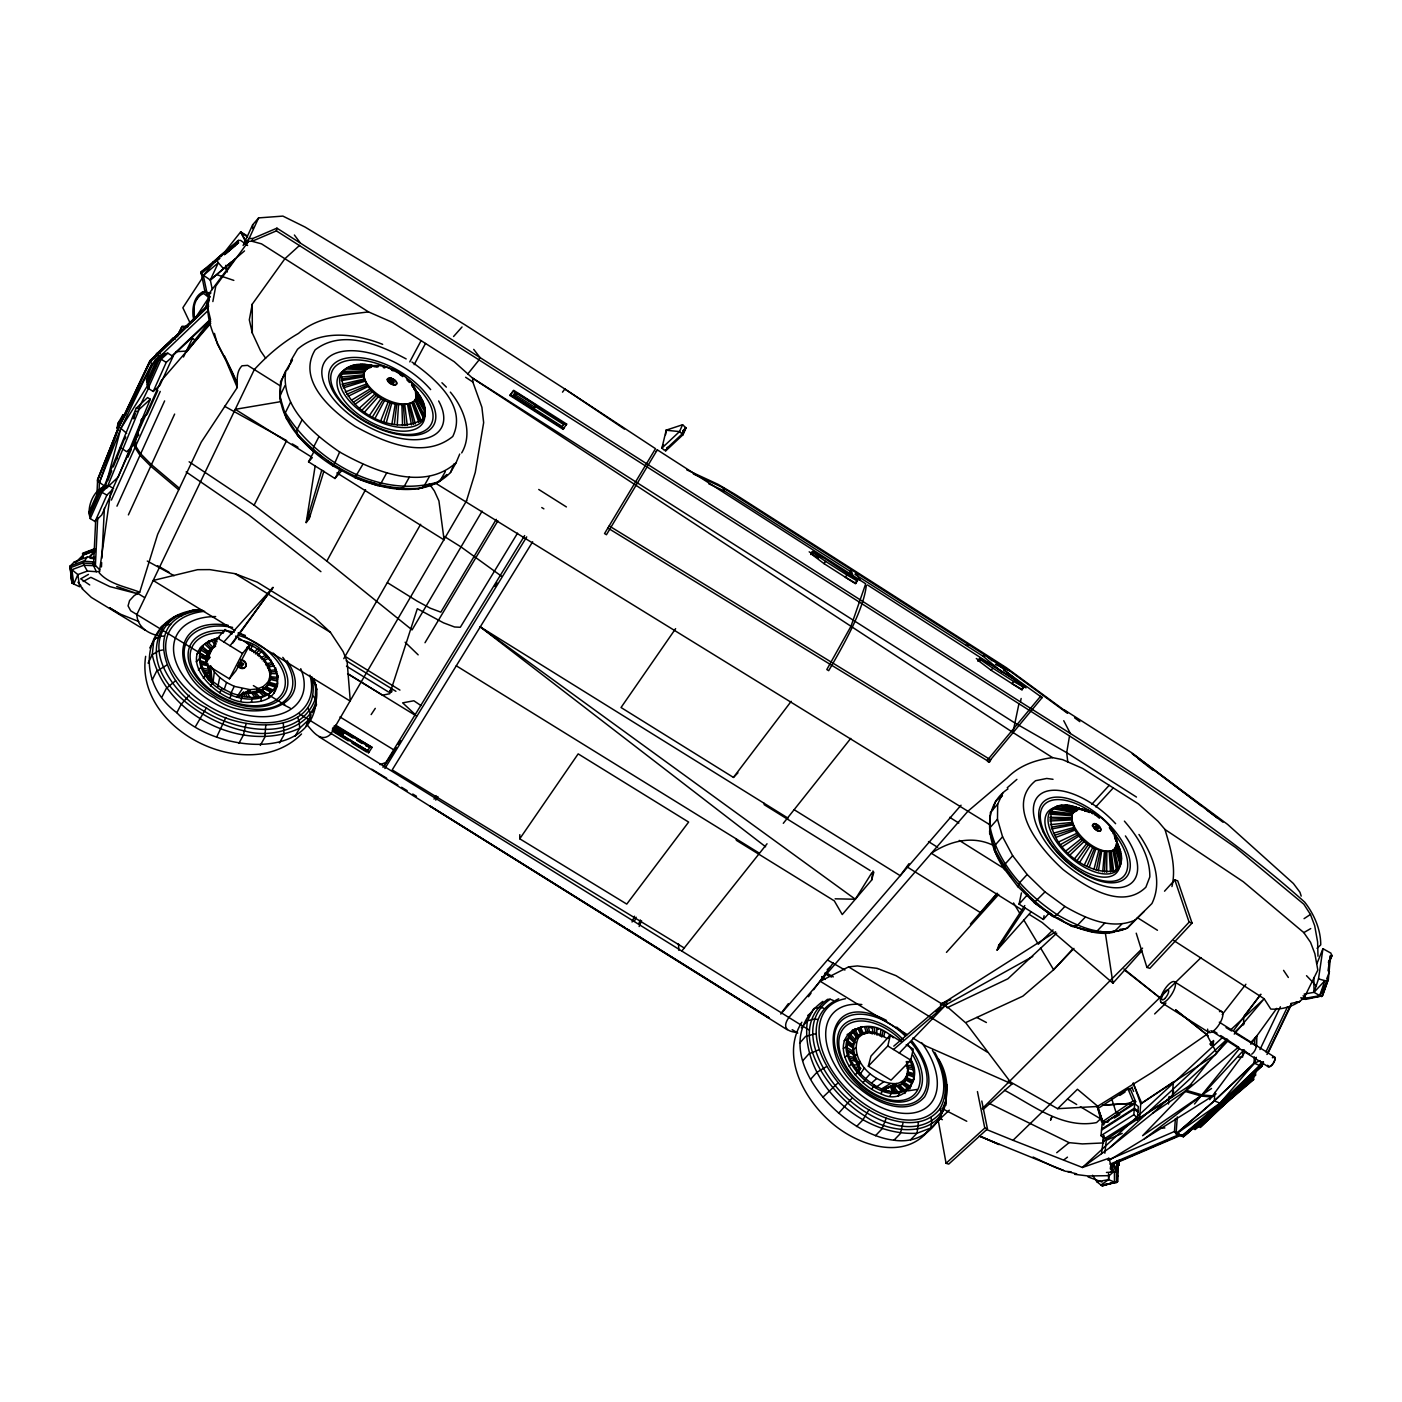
<?xml version="1.0" encoding="UTF-8"?>
<svg xmlns="http://www.w3.org/2000/svg" width="1402" height="1402" viewBox="0 0 1402 1402"><rect width="100%" height="100%" fill="white"/><g stroke="black" fill="none" stroke-linecap="round" stroke-linejoin="round"><path stroke-width="1.5" d="M876.811 1028.507L876.776 1034.939L879.965 1034.764C855.343 1022.426 844.092 1052.359 860.67 1068.289L858.655 1071.531C829.125 1039.548 862.475 1009.212 893.389 1037.76M1003.008 792.586L997.681 804.152L997.488 819.206L1002.57 836.784L995.157 845.108L994.386 850.436L1004.919 869.748C988.007 846.58 980.068 807.219 1007.985 788.888M267.291 682.967L263.068 686.647L257.232 688.943L250.152 689.679L249.521 693.079L243.335 692.395L240.425 695.147C249.328 690.432 261.245 693.359 268.168 684.859L267.291 682.967C272.268 675.939 269.237 666.809 264.435 660.57C278.104 672.697 267.8 695.742 249.521 693.079M89.64 516.059C87.082 505.491 94.582 488.264 106.254 486.038L100.541 491.541L89.64 516.059L90.236 518.582L95.038 521.544L101.75 514.955L112.791 490.332M1106.704 872.167L1106.844 851.96M895.598 1086.673C904.08 1085.376 910.266 1076.105 907.69 1067.903C908.584 1075.141 903.992 1082.537 896.491 1083.571L895.598 1086.673L890.778 1086.69L881.087 1090.353M519.756 838.799L578.167 753.873L688.627 822.08L626.764 904.097L519.756 838.799L519.809 834.663M989.637 833.664L990.408 812.424L997.681 804.152M1116.185 1161.82L1118.077 1165.237L1117.534 1181.693L1102.2 1185.479M1243.574 1024.827L1243.732 1016.59L1260.889 994.228L1233.672 1030.417M1253.265 1075.492L1253.16 1079.593L1195.713 1128.61M1204.02 1118.656L1192.874 1128.172L1195.047 1129.574L1253.633 1079.61L1253.721 1075.667M1251.706 1075.264L1198.079 1126.157L1200.322 1127.488L1255.561 1075.159L1255.649 1071.233M313.96 678.656C333.869 763.81 217.117 755.976 176.845 712.724C132.507 680.513 142.636 613.024 200.241 609.537M202.536 610.326C137.326 616.267 164.928 688.803 206.392 707.852C238.252 731.932 325.054 737.575 311.84 676.745M313.54 682.266L315.73 684.386L315.345 698.792L316.501 704.803L311.945 712.812M899.278 1053.06L946.806 1003.92L946.876 1000.975L893.775 1046.137M1256.578 1046.611L1256.893 1035.903L1254.843 1038.076L1254.667 1044.332M1254.299 1056.845L1254.107 1063.102L1214.342 1100.868L1176.348 1133.815L1174.455 1131.502L1175.384 1118.551M209.196 298.538L204.937 290.477L209.266 297.539M838.711 998.785C787.153 1022.812 835.732 1091.737 868.889 1109.841C889.674 1122.389 922.393 1131.221 939.883 1108.877C950.223 1090.984 944.247 1069.2 934.748 1052.324M822.851 1001.378C760.935 1047.136 838.414 1133.92 893.933 1140.212C939.042 1146.976 959.949 1092.526 938.446 1058.896M1227.854 1101.008L1225.541 1100.079M208.986 658.537L130.701 610.799L128.055 605.874L129.58 600.564L134.154 595.64L139.727 592.205L157.655 534.32L201.222 442.191L237.271 387.495C237.201 380.03 236.202 371.618 242.003 365.799L247.646 365.361L280.207 385.813M1223.771 1104.671L1221.545 1103.689M219.36 637.84C165.944 650.756 218.186 706.748 251.326 702.227C296.926 702.087 275.3 646.024 243.703 641.029M429.923 806.08L625.415 927.966M1104.566 872.009L1105.477 851.838M95.686 520.177L93.619 563.657L99.77 569.878M96.913 494.643L97.632 479.466L119.433 424.894L150.049 360.682L208.53 304.725M97.719 517.618L95.389 565.76L83.822 565.251L71.905 569.685L70.1 567.775L70.205 566.022L74.324 561.904L87.38 557.015L95.283 557.593M99.086 489.175L99.402 482.621L119.03 426.786L150.049 360.682L207.846 305.671M277.403 673.731L269.832 673.556L269.973 680.934L269.605 678.165M459.733 454.038L456.071 462.748C422.931 492.347 373.002 470.757 339.652 452.005C313.189 433.761 280.803 406.983 285.657 371.162L292.457 359.595L290.249 364.082M101.452 566.916L101.663 562.57M101.873 558.224L104.379 508.313M857.814 1066.379L858.024 1062.33C854.011 1054.9 851.242 1045.173 856.359 1037.55L858.357 1037.76L862.16 1034.536L867.277 1032.906L873.341 1032.994L872.132 1032.555L871.29 1033.467L872.798 1033.87L872.447 1027.333M1214.78 1092.473L1214.342 1100.868L1176.085 1133.71L1177.294 1116.921M913.473 1080.171L913.876 1072.635L910.406 1060.823M855.781 1028.665C824.832 1045.279 858.55 1086.462 880.859 1093.7C903.151 1106.231 923.708 1078.594 910.494 1059.106M103.958 485.618L97.544 481.044L97.632 479.466L119.03 426.786L149.944 362.347L208.74 306.144M904.851 1081.24L907.129 1074.651L913.999 1077.034M1101.516 1153.671L1103.094 1141.543L1172.44 1096.539L1173.264 1082.029L1140.72 1103.847L1139.616 1118.375A1.77 1.349 16.8 0 1 1139.598 1119.444M1169.11 1096.504L1168.462 1104.022M238.848 662.673C246.559 666.721 243.86 662.357 239.094 662.217M150.049 360.682L151.749 364.292L120.765 428.661L99.402 482.621M397.239 424.929L398.536 404.565M903.133 1122.494L900.364 1133.587L893.933 1140.212M225.722 269.202L226.02 265.258M277.281 686.63L277.596 682.634L274.652 688.82L274.214 693.096M665.582 434.725L666.213 430.134L682.581 424.736L686.069 427.855L683.019 434.708L665.424 451.181M200.065 660.535L206.655 662.831L206.742 655.488L209.459 653.928L211.965 649.196L209.985 649.354L206.742 655.488M207.338 654.348L206.269 661.376M209.161 657.661L209.459 653.928M277.614 679.146L277.911 675.431M1133.815 1114.765L1134.709 1103.654L1138.319 1106.634L1137.443 1117.762L1133.815 1114.765L1100.991 1135.655L1104.601 1138.599L1137.618 1117.797L1137.513 1119.953M208.845 679.97C203.553 669.473 194.475 656.644 203.448 645.376L200.223 647.952M1102.726 871.869L1104.408 851.75M883.383 1090.16L896.491 1083.571C874.603 1084.85 848.578 1059.824 858.357 1037.76M1242.978 1052.762L1242.61 1057.038L1238.562 1057.161M1104.145 1141.351L1103.094 1141.543L1103.672 1135.322M1100.991 1135.655L1102.077 1124.544L1134.709 1103.654M1119.304 1159.927L1119.199 1165.36L1119.199 1161.014M1117.166 1160.541L1116.746 1173.299M1117.464 1160.733L1117.043 1173.474M1116.973 1173.246L1117.867 1164.606M1117.271 1173.421L1118.148 1160.576M880.228 1036.323L880.877 1030.102M1092.596 1175.262L1096.907 1181.798L1100.956 1185.005L1108.579 1179.625L1109.035 1175.314M145.65 656.329C134.469 730.565 248.89 786.978 301.518 733.982M1104.864 1153.233L1106.283 1140.317L1122.231 1133.377M275.633 667.738L277.824 676.675M394.383 424.368L396.713 404.197M212.824 684.351L214.331 671.768L211.579 667.159M1105.687 1139.265L1105.635 1138.109M246.121 723.502L243.387 735.121L238.883 743.358M1171.949 886.572C1176.506 866.927 1170.319 847.807 1165.009 829.493L1158.07 821.309L1138.424 803.889L1082.589 768.401L1062.558 759.639L1052.552 757.623L1012.945 732.475L472.684 378.26L454.195 361.698L392.315 322.337L368.498 311.892L261.526 243.86L252.115 241.302M268.606 698.056L269.254 693.587L274.652 688.82M1328.044 970.832L1330.235 955.761M1301.564 998.82L1305.805 999.363L1322.454 995.788L1328.395 979.227L1330.551 955.954L1331.69 956.444L1328.553 964.226M1331.69 956.444L1330.954 953.167L1322.945 948.698L1316.899 963.665M1304.14 994.071L1313.989 992.336L1318.511 978.894L1322.945 948.698M736.278 838.904L736.365 840.324L834.313 900.873L842.251 914.56L871.623 880.106L872.973 870.957M1103.094 1141.543L1103.917 1135.953M1023.846 687.33L1013.716 681.495L1011.981 683.615L1022.111 689.451L1023.846 687.33L1012.507 678.428L992.563 665.687L979.84 658.327L978.123 660.465L991.126 670.296L1022.023 690.029L1022.338 687.926M323.88 471.212L309.211 518.67L306.197 522.596L315.152 466.007M858.918 1067.763L859.952 1061.314L857.165 1063.259M866.296 585.528C863.667 610.01 842.742 646.515 828.687 670.682L826.812 669.543L850.979 626.291L865.7 583.793L657.31 449.832L656.171 451.391M1137.285 1119.847L1137.618 1117.797M1098.379 870.94L1101.692 851.172M391.929 423.877L395.276 403.899M945.842 1105.372L946.788 1084.727L945.316 1082.519M212.859 301.553L215.785 286.078L248.557 241.319L252.185 241.249L276.387 230.874L1069.516 735.945L1066.694 752.664L1067.781 761.917M309.211 518.67L309.947 514.394M270.901 660.027L270.709 661.061L263.786 653.753L255.164 647.444L247.365 643.5M224.39 355.845L237.411 384.253C226.791 354.548 199.382 325.562 210.3 291.861L234.66 259.265M119.17 425.489L118.101 428.784L117.085 428.118L117.996 423.211L122.938 414.957L123.954 415.623L119.748 423.719L117.908 423.719L118.925 424.403M299.572 245.403L284.904 258.722L252.255 304.181L249.311 319.831L252.307 333.01L260.597 350.938L265.644 358.246M118.101 428.784L119.012 423.877L123.867 415.675M252.185 241.249L252.693 238.533L276.93 228.158L1020.428 701.894C1118.305 764.02 1218.04 824.534 1304.701 902.134C1314.112 914.192 1320.824 929.596 1320.737 944.878L1317.039 948.313M1021.445 892.916L1019.061 904.15L1043.368 919.467L1044.087 915.699M276.387 230.874L276.93 228.158M883.961 1035.99L884.767 1032.047M238.883 696.636L243.335 692.395L240.811 701.088M260.807 701.175L261.736 696.584L269.254 693.587M881.788 1037.077L882.98 1031.153M119.433 424.894L97.544 481.044M1172.44 1096.539L1173.597 1090.931M194.282 305.391L193.651 316.659M210.703 680.128L210.826 672.522L207.075 664.373L200.556 662.392M1012.945 732.475L1018.921 703.857M1020.428 701.894L1021.147 698.476M1096.294 870.274L1100.377 850.734M217.713 687.19L219.746 677.534L214.331 671.768M977.948 661.306L979.84 658.327M1173.772 940.549L1264.183 998.767L1270.773 1009.089C1282.848 1009.791 1295.623 1006.005 1304.316 997.47L1304.824 995.087M900.943 1041.511L890.41 1034.991L870.957 1056.109L868.311 1066.168L891.059 1080.171L910.757 1060.157L913.228 1049.099L906.2 1044.77M1210.101 1044.315L1210.837 1044.928M868.311 1066.168L887.799 1045.962L890.41 1034.991M833.244 962.894L813.633 989.707M209.617 296.523L206.076 307.371M1093.946 869.503L1098.817 850.225M886.222 1118.288L881.876 1129.031L875.461 1135.708M105.465 486.617L120.765 428.661L148.454 384.201M1213.431 1045.033L1213.203 1044.139M251.326 702.227L252.623 697.565L261.736 696.584M285.657 371.162C265.574 408.788 303.393 447.553 333.396 466.2L339.652 452.005M386.409 422.3L391.841 402.9M871.623 880.106L873.849 872.184M93.198 561.869L83.279 561.15L70.205 566.022L71.94 583.144L71.905 569.685L77.846 574.592L79.686 586.79L71.94 583.144L70.1 567.775L82.823 563.026L93.619 563.657L93.724 561.816L92.655 563.744L96.37 571.718L99.612 571.403M263.786 653.753L264.049 652.824M306.197 522.596L321.759 470.178M1328.395 979.227L1322.454 995.788L1316.355 996.875M1133.289 1083.01L1140.72 1103.847L1215.464 1054.549L1227.171 1039.04M856.201 581.848L855.57 583.775L824.043 563.639L810.969 553.755L812.582 551.512L825.673 559.1L857.603 580.34L855.746 583.267L845.336 577.238L846.966 575.013L857.376 581.041M466.147 502.021L475.26 472.404L483.655 422.65L481.902 407.299L472.842 382.01L472.684 378.26M209.441 299.765L206.655 307.529M117.085 428.118L122.938 414.957M383.85 421.354L390.212 402.286M224.145 689.661L226.546 682.511L219.746 677.534M1031.224 911.808L997.102 950.118L998.662 945.526L1024.792 905.552M1300.723 997.803L1304.876 998.329L1319.668 995.735L1324.908 980.646L1327.151 980.839L1321.595 996.594L1313.989 992.336L1313.902 977.509M209.967 297.277L206.83 292.124L203.325 275.44L217.66 258.073L224.267 252.448L225.371 253.429L238.27 242.458L237.166 241.477L238.463 240.39L240.653 240.425L247.611 245.49M1116.202 845.055L1114.923 848.648L1112.189 851.049C1092.894 854.642 1067.711 832.981 1072.583 813.072L1077.49 810.321L1059.982 805.572M1107.843 1160.155L1174.455 1131.502L1176.348 1133.815L1183.358 1136.777L1221.703 1103.847L1261.537 1066.361L1263.535 1061.98M1089.196 867.47L1095.873 848.929M909.845 1088.933L911.247 1085.13C895.405 1101.271 870.344 1085.534 858.655 1071.531L860.67 1068.289L857.165 1069.393M143.232 417.551L135.608 437.792L135.679 446.064L140.673 453.775L151.434 464.658L179.421 488.282M225.845 717.491L216.767 736.891M1326.66 979.052L1329.499 971.533M143.267 417.27L134.925 439.334L134.995 447.589L139.99 455.317L150.733 466.183L178.702 489.789M913.876 1072.635L914.297 1071.549M380.958 420.285L388.301 401.585M810.671 554.526L812.582 551.512M205.481 307.511L209.301 297.837L203.781 293.544C194.124 296.803 192.302 310.333 194.703 319.06L209.687 296.208M1185.882 1134.218L1222.614 1102.533L1262.413 1065.205L1222.614 1102.533L1184.217 1135.69L1181.273 1135.077L1181.588 1136.268L1221.703 1103.847L1259.732 1065.818L1261.327 1061.787L1259.627 1065.783L1221.703 1103.847L1183.358 1136.777L1181.273 1135.077L1112.487 1164.519L1110.279 1164.063L1114.432 1172.16L1114.467 1182.114L1102.2 1185.899L1100.956 1185.005L1116.5 1182.657L1116.483 1172.037L1112.732 1165.255L1113.609 1163.52L1180.186 1135.007M107.831 480.693L111.757 470.827M113.317 466.884L124.305 439.247M904.903 1093.507L906.498 1089.512M1328.693 962.859L1331.9 954.937L1328.342 962.315M944.773 1096.907L946.227 1099.729L941.145 1112.207L940.532 1118.498L924.286 1134.586M124.936 439.054L125.759 437.021M133.733 418.217L135.398 413.502M139.149 409.402L136.362 407.737L104.344 485.986L107.06 487.616L139.149 409.402L150.312 399.237L147.56 397.572L136.432 408.052M387.215 379.749L387.671 378.663M150.312 399.237L118.224 476.995L107.06 487.616M639.137 926.529L641.573 920.711M461.696 452.899C473.263 433.218 463.904 408.262 450.34 392.122M638.699 923.83L640.328 919.94M386.707 472.86L381.186 482.936L377.559 485.6L354.951 477.591C384.463 490.122 425.419 498.376 450.498 472.527L454.195 463.799M634.528 921.079L636.158 917.223M1086.936 866.278L1094.541 848.228M632.057 922.008L634.51 916.207M1263.255 1062.33L1261.537 1066.361L1254.107 1063.102L1256.28 1057.318L1254.369 1063.224L1219.81 1103.374L1181.483 1136.251L1221.703 1103.847L1262.361 1065.292M116.524 459.435L117.049 458.279M913.894 1078.997C894.441 1126.034 812.459 1045.349 861.284 1027.088M153.221 391.473L166.225 362.399L172.902 356.353L167.854 353.199C154.413 354.075 150.733 369.147 146.369 379.539L148.191 388.354L153.221 391.473L159.898 385.34L173.778 354.829L210.16 320.269M88.729 512.852L98.07 491.787L102.994 487.055M146.667 382.185L156.936 359.035L161.843 354.636M89.43 514.744L99.787 491.454L105.22 486.214M147.175 384.709L158.549 359.07L163.981 354.215M147.49 385.865L159.477 358.894L165.191 353.777M90.236 518.582L102.013 492.12L108.743 485.635L113.562 488.615M148.191 388.354L161.142 359.227L167.854 353.199M306.074 725.991L311.104 714.705M177.283 336.603L181.945 326.508L186.203 326.438M95.038 521.544L106.867 495.099L112.23 489.911M666.739 448.412L681.775 434.34L683.843 429.678M127.792 457.35L131.297 449.499M133.067 445.573L138.342 433.796M157.813 390.439L147.157 414.168L140.848 420.074M111.371 500.093L160.249 391.421M682.581 424.736L679.514 431.588L661.919 448.079L664.25 450.147M183.469 357.002L192.547 338.145M116.962 506.175L164.63 400.902M667.405 447.343L665.985 450.48L665.249 449.814M898.104 1095.926L899.961 1091.825M156.884 356.126L158.689 352.147L159.18 353.479M663.514 444.644L661.919 448.079L666.213 430.134M155.482 357.16L157.252 353.286L159.232 353.392L158.812 351.902L160.476 353.269M244.316 244.123L249.118 238.55L258.616 217.906L282.889 216.101L305.058 227.054L379.837 272.286L464.518 324.528L564.971 389.073M128.388 514.902L174.637 414.081M912.001 1064.276L912.457 1063.294M243.107 245.508L252.675 224.793L258.616 217.906M992.406 810.531L995.788 800.84L1002.43 795.88M1012.665 855.693L1005.164 863.982L1003.902 868.399L1018.01 886.888L1019.569 882.787L1027.158 874.515L1012.665 855.693L1002.57 836.784M244.526 250.905L210.318 280.032L218.309 262.735L216.854 260.351L201.082 272.128L201.152 273.688L210.318 280.032L212.298 289.548M229.998 697.828L232.119 693.324L242.511 696.461L252.623 697.565M177.283 336.34L181.945 326.508L187.973 326.719M277.491 683.966C258.389 720.751 184.083 683.51 202.379 646.234M1084.377 864.911L1092.789 847.299M1259.977 1049.537L1280.394 1006.776M179.035 332.695L179.736 331.258M1265.883 1051.921L1287.544 1006.794M1266.935 1054.479L1291.277 1003.85M1267.846 1053.55L1291.172 1005.041M138.868 408.14L149.208 386.829M157.042 635.194L161.177 626.782L176.196 615.899L194.159 609.975L196.701 610.746M287.41 369.848L289.513 365.589M230.401 694.183L234.257 686.367L250.152 689.679L245.07 693.131M148.086 663.181L152.257 654.734L153.905 639.505L160.161 636.333L164.104 636.052M284.939 385.743L279.839 396.083L286.534 418.865L288.882 421.073M868.889 1109.841L862.913 1119.812L856.534 1126.542M152.257 679.882L156.463 671.418L166.575 665.214M290.512 402.339L285.36 412.696C315.958 462.082 381.502 499.953 439.702 481.482L445.293 471.633M1304.316 997.47L1317.827 970.079L1314.866 953.693L1310.537 942.302L1303.807 932.61L1243.259 881.718L1165.009 829.493M235.624 636.087L249.714 644.797L235.992 670.699L229.367 678.813L204.78 663.672L217.643 638.138L225.056 629.551L232.101 633.914M243.212 664.723L241.459 666.055L239.129 665.126M1319.668 995.735L1327.151 980.839M482.13 511.134L412.065 629.919L326.841 561.133L254.112 505.158L286.639 440.579L224.548 406.265M162.054 696.812L166.312 688.382L175.636 680.689M302.078 419.794L296.856 430.116L297.452 435.444L314.574 452.39L313.329 451.549L313.575 447.063L318.885 436.776M250.029 650.423L252.728 645.148M248.943 647.671L250.73 644.149M176.845 712.724L181.173 704.33L189.235 695.269M213.998 646.743L214.594 645.603L209.389 650.493L215.628 646.164L211.439 639.96M223.128 633.266L225.056 629.551M208.004 667.79L210.668 665.617L212.193 682.283M229.367 678.813L242.493 653.472L249.714 644.797M801.856 1022.216C780.493 1056.092 803.749 1098.292 830.37 1121.74C855.255 1144.085 901.801 1161.645 927.703 1131.537M342.368 469.845L334.973 478.503L308.545 461.836L314.451 450.62M195.544 726.429L206.392 707.852M1092.211 825.796L1092.736 824.797M889.902 1095.996L892.075 1091.878L890.778 1086.69L883.628 1089.88M238.428 664.215L242.458 665.827M251.974 651.422L252.465 650.09L246.84 647.251M375.35 417.761L384.849 399.991M409.787 361.874L421.108 340.651M414.168 364.66L425.507 343.455M258.949 656.522L259.107 654.944L252.465 650.09M362.855 464.325L354.951 477.591L332.993 465.955M196.017 299.905L202.414 292.054L211.001 292.948M334.973 478.503L339.967 469.214M264.557 662.427L265.153 661.306L259.107 654.944M276.247 669.823L268.921 670.454L268.115 666.581M326.841 561.133L365.536 489.719M256.969 692.29L257.232 688.943M270.271 675.045L269.885 672.574M263.12 689.872L263.068 686.647M267.554 685.981L268.168 684.859M657.31 449.832L606.453 534.723L604.542 533.566L655.505 448.675L564.848 389.02L562.5 392.157M887.887 1038.391L889.692 1035.062M260.299 745.408L264.838 737.224L265.749 725.5M409.419 476.995L403.864 487.002L399.132 489.438L396.784 488.685L400.832 488.579M124.463 415.763L125.479 414.589L124.62 415.711M279.436 742.955L284.01 734.841L283.309 723.397M429.398 476.54L423.825 486.459L420.74 488.176C373.721 492.014 327.735 467.602 296.891 433.271M295.033 736.313L299.607 728.234L310.648 717.947L309.754 711.305L307.757 708.08M1306.208 998.645L1303.089 995.718M343.788 658.66L420.653 524.295M450.498 472.527L456.071 462.748M149.769 647.952L156.008 637.016M466.638 500.619L330.854 734.017C320.9 743.708 312.558 731.003 306.6 724.291M509.942 395.469L513.658 390.317L566.653 424.07L566.145 424.911L513.167 391.176L509.942 395.469L563.166 429.327L566.653 424.07M512.729 396.258L515.323 392.578L512.729 396.258L561.781 427.487L564.252 423.737L563.744 424.596L534.758 406.142M515.656 394.978L514.639 396.731L533.829 408.928L536.247 405.213L517.11 393.033L515.656 394.978L534.845 407.193L533.829 408.928M516.094 394.768L517.11 393.033M219.658 692.676L222.164 688.347L213.384 681.915L206.392 674.467L203.255 678.235M494.888 586.527L497.027 582.882M285.465 373.177L280.593 381.467L280.277 400.026L281.276 403.04M341.948 735.962L344.296 732.335L334.044 726.078M344.296 732.335L343.508 733.684L333.255 727.428M535.249 406.948L536.247 405.213M290.757 360.787L297.522 349.273C321.128 328.857 355.81 333.676 382.658 344.349M434.024 799.122L436.127 795.6M435.777 800.104L437.915 796.494M496.255 519.336L440.841 612.166L430.134 608.135L417.148 601.125L387.408 582.654M424.999 642.729L497.885 520.825M332.554 730.162L367.639 750.648L332.957 729.496M561.781 427.487L562.307 426.629L513.237 395.399M335.218 726.236L369.813 747.354L365.782 745.794M368.358 753.102L372.091 747.371L335.674 725.149M563.166 429.327L563.674 428.469L510.451 394.593M372.091 747.371L335.288 725.833M517.566 533.128L460.329 627.272L454.581 626.992L443.505 622.838L417.323 608.696L389.809 693.71L382.553 695.199L347.784 673.661M372.792 416.376L383.342 399.184M382.974 767.332L524.646 535.564M384.902 768.489L526.714 536.878M532.655 541.768L392.192 769.908L684.439 948.12M1094.279 823.605L1093.578 824.726L1095.207 823.71A5.065 2.524 41.7 0 1 1100.991 829.879A5.065 2.524 41.7 0 1 1094.997 829.178A5.065 2.524 41.7 0 1 1094.279 823.605L1095.207 823.71M125.409 415.29L125.514 414.431M835.101 898.822L855.308 899.243L871.869 872.727M880.859 1093.7L883.383 1089.652M1079.82 862.037L1090.248 845.686M390.317 378.067L389.563 379.223L391.544 378.33A5.328 2.716 29.2 0 1 396.713 384.218A5.328 2.716 29.2 0 1 388.81 382.466A5.328 2.716 29.2 0 1 390.317 378.067L391.544 378.33M395.872 747.879L384.218 765.772L396.012 747.967M398.203 744.287L400.534 740.712M202.677 277.473L182.856 307.757L190.251 323.284M851.189 575.083L849.927 571.14L850.961 569.562L853.555 577.519M193.967 320.147C191.25 311.402 193.125 294.981 204.149 291.546L206.339 292.107M237.008 696.829L242.301 688.803M367.236 751.314L369.813 747.354M371.144 714.599L375.28 708.361M997.102 950.118L1025.142 907.988M859.619 1074.966L864.491 1067.833M369.9 414.817L381.344 398.098M1222.614 1102.533L1221.703 1103.847L1214.342 1100.868L1254.369 1063.224L1260.188 1060.631M675.624 628.657L621.033 707.519L733.439 777.427L737.943 772.835M429.923 805.87L768.927 1017.817M210.51 685.981L213.384 681.915M1077.314 860.215L1088.53 844.425M767.245 1016.765L768.769 1018.045M1250.812 1044.262L1276.766 1008.353M824.043 563.639L825.655 561.413L846.966 575.013M232.732 643.115L272.969 587.438L230.068 645.814M909.022 863.632L900.207 875.689L794.128 809.69M855.974 582.566L857.603 580.34M808.446 996.717L811.039 993.212M1209.733 1099.641L1245.624 1051.29M871.623 1089.179L874.497 1085.306M781.93 1012.262L788.345 1003.674M1113.609 1163.52L1112.732 1165.255L1110.752 1165.518L1110.331 1168.882L1113.083 1172.142L1109.227 1175.665L1087.934 1175.963L1074.58 1174.315M733.439 777.427L791.201 701.315M1206.281 1034.939L1209.225 1031.189M1222.176 1014.61L1245.887 984.239M1211.854 1096.96L1201.199 1096.084L1185.216 1091.422L1208.279 1061.997L1228.467 1040.302M210.247 320.602L186.151 351.096L175.933 351.709M221.06 256.601L240.636 231.943L247.243 235.851M186.256 352.375L210.703 321.654M681.722 951.152L767.034 843.776M783.297 823.324L850.769 738.398M1259.732 1065.818L1263.027 1061.7M1074.826 858.392L1086.953 843.268M467.847 373.878L479.133 359.841L479.764 357.212L473.718 349.378M991.126 670.296L992.844 668.158L1013.716 681.495M1040.634 696.198L987.078 760.55L988.55 762.18L1042.387 697.302M1194.486 1104.005L1239.473 1048.556M1234.233 1034.098L1264.183 998.767L1230.711 1029.839M1022.216 688.697L1023.951 686.577M1113.731 1163.923L1117.517 1170.775L1116.483 1172.037L1110.507 1171.844M852.398 1097.748L838.571 1113.363M204.78 663.672L210.212 657.258M997.155 893.179L970.412 924.041M210.703 323.476L161.16 380.783L110.39 494.012L99.244 572.857C109.216 584.283 126.18 586.772 139.727 592.205M780.791 1014.049L961.036 805.204M998.662 945.526L1004.183 939.165M1212.152 1043.351L1212.748 1043.281M246.226 244.018L248.557 241.319M1007.249 787.749L1016.888 779.389M801.366 1027.771L807.377 1020.919L813.791 1008.599L820.117 1007.302L823.622 1008.143M799.596 1043.211L805.642 1036.358L816.314 1033.554M997.488 819.206L990.163 827.513C998.066 864.806 1026.404 894.003 1057.126 914.63C1077.858 926.477 1103.637 938.446 1127.331 928.071L1151.936 903.519C1163.257 880.386 1152.497 854.133 1138.95 834.47M453.565 336.515L462.029 326.981M996.98 894.055L980.489 912.632L907.147 866.927M862.843 1082.747L866.068 1079.102M308.545 461.836L312.331 457.56M364.923 411.697L378.575 396.345M865.998 1078.453L870.221 1073.704M802.733 1060.771L808.849 1053.918L819.311 1049.625M1019.061 904.15L1027.754 894.423M223.864 641.976L272.969 587.438M1029.278 914.437L1042.212 922.534L1112.925 983.188L1141.894 950.836M1128.014 1088.986L1133.009 1100.92L1102.813 1121.477L1098.239 1108.334L1128.014 1088.986L1130.678 1089.845L1135.69 1101.779L1105.495 1122.319L1102.813 1121.477M946.455 952.379L998.732 894.371M810.671 1079.207L816.84 1072.372L826.689 1066.484M855.518 1038.479L860.372 1034.168L862.16 1034.536M853.17 1043.368L856.114 1042.405M1043.368 919.467L1049.204 913.035M1164.536 891.199L1174.823 879.895L1177.715 880.842L1192.051 923.077L1149.833 968.326L1146.924 967.433L1136.233 933.189M852.644 1049.397L855.641 1048.135M854.011 1056.179L856.937 1054.584M822.904 1097.188L837.975 1082.94M1091.772 804.327L1109.21 785.313M1095.803 806.886L1113.258 787.906M1072.863 948.926L1053.621 969.746L1022.864 996.156L966.311 1022.286M1212.555 1042.369L1213.729 1041.546L1212.905 1042.352M1201.199 1096.084L1244.152 1049.695M1251.46 1041.791L1257.314 1035.482M1064.872 906.463L1044.998 891.882L1034.168 902.643L1053.235 916.54L1057.126 914.63L1064.872 906.463C1085.621 918.31 1111.383 930.42 1135.147 920.115L1144.102 911.475M1146.924 967.433L1189.106 922.148L1174.823 879.895M1313.989 992.336L1324.908 980.646L1318.511 978.894M907.374 1070.147L908.233 1069.235L906.27 1061.489M907.024 1076.228L907.357 1073.669M900.943 1084.797L905.71 1080.329L905.271 1078.418M1073.932 948.4L1053.621 969.746L1040.512 947.875M1085.288 917.136L1077.49 925.25L1072.583 926.617L1052.183 915.856M198.365 669.981L201.678 666.528M1216.165 1093.805L1213.045 1095.873L1202.39 1094.997L1186.407 1090.335L1142.595 1135.708L1211.538 1088.478M1104.723 923.164L1096.89 931.226L1093.613 932.155L1070.725 925.53C1084.465 930.174 1099.221 935.853 1113.889 932.155L1121.723 924.146M362.329 409.787L376.787 395.049M910.581 1139.808L917.048 1133.219L930.735 1128.032L931.822 1121.249L930.91 1117.534M936.186 1011.841L940.777 1007.197M943.826 1004.095L946.876 1000.975M1135.147 920.115L1127.331 928.071C1072.618 947.384 1016.713 893.582 994.386 848.14M87.38 557.015L82.823 563.026L87.345 571.07L96.37 571.718M89.448 556.647L94.758 551.284M89.798 556.857L95.108 551.494M82.455 558.224L83.191 553.054L94.32 548.883M77.18 561.571L83.892 554.877L94.653 550.828M982.364 1108.544L1142.577 948.138M255.462 653.963L259.808 649.704M257.547 655.488L261.876 651.229M253.709 652.684L258.038 648.407M1008.336 1080.819L1057.651 1108.684L1077.455 1089.266L1098.432 1106.861M1053.042 929.912L1038.321 944.229L1023.688 919.835M947.051 1007.775L1007.898 978.789L1056.74 933.189M1132.483 1087.181L1128.487 1089.81M986.815 1129.626L1013.015 1140.299L1200.953 957.689M1154.652 1013.944L1165.956 1003.026M215.4 260.93L224.267 252.448M157.252 353.286L156.305 354.128L158.181 355.302L156.516 353.935L173.568 337.777L175.232 339.161M165.454 346.767L162.317 349.764L170.974 341.545M173.305 339.249L207.882 306.197M174.111 338.53L197.664 316.011M207.882 310.718L151.749 364.292L119.03 426.786L126.653 433.323M171.675 356.09L209.003 320.602M134.592 444.259L126.706 451.742L120.344 447.413M1070.392 854.607L1084.482 841.2M855.15 1074.861L858.655 1071.531M1200.778 1126.647L1254.93 1075.334M1259.627 1065.783L1219.81 1103.374L1176.348 1133.815L1179.52 1134.376L1110.279 1164.063M682.879 430.835L686.069 427.855M1212.835 1046.243L1211.573 1045.209M224.986 252.956L238.463 240.39L201.082 272.128L204.902 291.528M949.312 1110.174L938.253 1120.496L946.07 1163.292L948.716 1164.116L987.446 1128.908L981.803 1101.008M1222.737 1037.252L1082.449 1167.48L1013.015 1140.299M138.675 434.953L135.608 437.792L138.675 434.97M1106.458 1172.44L1113.083 1172.142L1108.842 1158.28L1082.449 1167.48L1110.051 1147.537L1226.732 1039.513M1234.724 1032.117L1244.328 1023.232M196.175 661.814L199.557 658.677M1110.051 1147.537L1152.9 1113.135L1208.279 1061.997M173.568 337.777L172.376 338.846L173.48 339.757M133.225 418.795L134.382 417.743M136.029 411.978L137.168 410.926M359.718 407.877L375.14 393.822M946.07 1163.292L984.782 1128.067L977.439 1091.58M156.516 353.935L158.566 353.987M174.409 337.654L178.334 334.167M1068.429 852.714L1082.992 839.763M1210.171 1043.544L1213.606 1040.494M1213.168 1045.892L1212.712 1044.788M197.314 315.748L201.187 312.313M983.1 1109.508L1011.981 1084.009L965.978 1023.092L948.944 1008.266L896.036 975.687L877.091 968.361L857.393 965.925L848.613 966.872L820.223 981.277L788.888 1017.466C782.421 1026.702 785.856 1031.504 796.809 1032.398M871.869 1082.765L876.758 1078.488M210.318 280.032L231.137 262.121M893.53 1049.52L946.806 1003.92M1207.21 1115.922L1251.408 1078.173L1253.633 1079.61M201.082 272.128L205.183 268.641M213.174 261.841L215.996 261.333M215.452 261.806L219.904 258.021L215.873 261.455M225.757 253.674L238.655 242.704M214.085 640.328L216.767 638.05M201.152 273.688L216.854 260.351M224.916 253.78L238.27 242.458M224.408 254.778L235.483 245.385M203.325 275.44L218.309 262.735L223.584 268.798M196.823 654.296L200.171 651.457M1185.216 1091.422L1238.316 1047.294M446.835 474.542L436.267 483.304L418.129 488.912M827.233 969.571L830.51 966.872M1056.722 1152.707L1069.095 1142.648L1082.379 1143.909L1103.689 1142.928M171.43 339.652L172.902 340.283M206.129 643.203L209.108 640.802M807.815 1015.434L812.336 1011.806M833.261 1000.397L830.159 999.258C792.901 1025.458 823.062 1078.296 849.98 1100.693C873.411 1121.039 916.61 1141.018 941.145 1112.207L939.883 1108.877M1066.291 850.646L1081.573 838.396M849.086 1066.098L852.819 1063.102M118.154 424.824L118.644 425.91M1064.223 1159.629L1067.465 1157.141M1108.842 1158.28L1109.28 1160.19L1144.488 1138.774L1202.39 1094.997M355.319 404.056L372.687 391.736M875.654 1087.496L883.646 1081.871M1207.14 1034.15L1152.532 1072.162L1097.293 1106.493L1057.651 1108.684M845.073 1057.073L848.946 1054.427M1152.9 1113.135L1186.407 1090.335M353.479 402.216L371.285 390.334M1304.07 918.661L1310.449 914.454L1303.825 904.202L1235.565 847.491L1138.442 779.88L1069.516 735.945M1139.616 1118.375L1191.647 1084.307M1119.76 1095.435L1125 1092.07M1101.639 1129.101L1134.341 1108.211L1137.951 1111.19M1101.534 1130.082L1134.271 1109.192L1137.881 1112.172M1062.558 846.493L1079.277 835.837M940.356 1004.901L1055.618 931.804M1144.488 1138.774L1213.045 1095.873M1107.405 1122.266L1108.649 1121.495M1114.239 1118.06L1119.812 1114.643M351.464 400.201L369.935 389.002M877.792 1029.541L878.668 1029.015M881.437 1088.968L890.375 1083.606M843.373 1048.416L847.299 1046.12M1303.807 932.61L1310.747 928.58M88.449 574.417L80.703 578.851L89.728 584.967M240.425 695.147L250.152 689.679M1060.893 844.372L1078.296 834.593M189.656 611.85L192.074 610.501L200.381 609.905M943.651 1006.075L1032.783 956.462M83.174 581.497L90.832 577.326L109.847 586.614L137.659 593.782L116.734 586.509M260.369 658.029L266.1 654.962M261.841 659.571L267.572 656.522M263.261 661.061L268.974 657.994M844.074 1040.74L847.965 1038.742M348.187 396.258L367.937 386.566M155.044 359.946L161.142 359.227L166.225 362.399M1058.913 841.831L1077.157 833.156M847.106 1034.553L850.856 1032.783M368.498 311.892C344.261 315.047 318.359 316.309 298.503 333.413C281.837 342.929 267.309 355.512 254.34 369.55L136.835 614.549C137.308 626.379 147.28 633.266 157.865 635.597M994.088 845.756C973.058 835.136 950.135 840.744 931.349 853.257L820.223 981.277L907.252 1034.606M859.093 1028.104L862.37 1026.597M346.855 394.295L367.149 385.427M940.865 1003.744L950.749 999.661M881.578 1089.599L896.491 1083.571M1055.986 837.362L1075.106 830.037M345.243 391.947L366.22 384.095M82.385 553.86L95.371 548.988M85.014 553.177L93.987 549.812M94.302 550.618L83.542 554.649L75.498 562.693L74.324 561.904M1052.552 757.623C1035.763 759.779 1019.604 765.299 1007.267 777.847L967.941 811.197L931.349 853.257L1021.883 909.828M87.345 571.07L77.846 574.592L73.763 584.073L71.905 569.685M208.127 641.59L215.873 638.821M208.127 642.484L212.105 641.047M380.012 764.581L386.076 762.495M173.41 617.388L187.623 612.551M860.25 580.463L856.061 572.822L855.01 574.399L983.117 656.294L985.588 655.488L992.283 660.903M1054.812 835.241L1074.458 828.862M859.531 1035.079L860.81 1034.676L857.673 1028.069M852.241 1030.242L857.376 1028.647M343.227 387.916L364.8 381.291M1109.07 932.61L1116.395 930.385M1053.656 833.121L1073.704 827.53M1102.2 1185.899L1117.534 1181.693L1117.517 1170.775M342.561 386.041L364.415 380.257M272.356 662.392L265.574 664.092L266.555 665.705L273.337 664.005M1104.128 1185.005L1117.534 1181.693M368.884 367.832L371.46 367.236L354.093 365.151M341.895 384.201L363.977 379.083M1160.821 1128.172L1164.869 1127.944M162.667 649.967L158.619 650.826L152.257 654.734C165.068 715.143 243.65 754.346 299.607 728.234L299.222 721.049L297.627 717.421M1290.962 1003.429L1299.777 1001.624L1296.096 1002.079M1051.833 828.915L1072.565 824.937M1096.907 1181.798L1108.579 1179.625L1114.467 1182.114M1308.241 998.294L1312.307 997.576M280.698 401.655L235.256 409.331L311.034 456.719M341.264 380.608L363.574 376.875M855.781 1067.36L859.584 1066.747M1213.361 1045.419L1212.45 1044.805M274.529 665.932L267.379 667.037L268.413 668.736M1051.255 827.057L1072.215 823.833M907.9 1090.844L917.031 1089.459M341.282 379.066L363.591 375.964M1050.501 824.639L1071.759 822.431M341.317 377.05L363.591 374.807M1211.24 1044.385L1210.82 1044.28M966.031 645.306L969.29 645.078M1130.555 1103.444L1133.429 1104.303L1130.748 1103.427L1102.515 1105.162L1130.555 1103.444L1121.302 1104.022M342.07 374.124L364.064 372.792M1120.058 929.281L1123.352 929.07M907.269 1061.647L911.58 1061.419M1049.87 820.976L1071.286 819.942M269.359 671.944L276.79 671.628M830.159 999.258L827.513 999.363C782.596 1032.748 830.755 1095.575 865.332 1116.272C889.727 1134.323 941.285 1138.704 946.227 1099.729M342.859 372.652L364.502 371.933M884.031 1090.896L887.817 1090.791M1049.835 819.066L1071.251 818.821M883.821 1091.369L889.814 1091.299M343.595 371.285L364.958 371.092M249.118 238.55L252.693 238.533M96.65 491.804L100.541 491.541L106.867 495.099M854.081 1064.942L858.339 1064.924M205.2 672.452L210.826 672.522L206.392 674.467L209.985 676.553L211.544 682.494M1049.8 817.296L1071.233 817.699M345.751 368.971L366.272 369.637M912.947 1065.52L906.305 1065.31L906.673 1066.922L913.403 1067.553M1212.642 1042.369L1213.536 1043.018M347.135 368.025L367.131 369.041M1100.062 931.594L1103.952 931.804M170.694 624.416L164.262 625.082C133.015 675.361 201.415 722.363 244.702 730.95C275.493 740.274 324.843 723.677 315.73 684.386M348.607 367.044L368.235 368.288L365.414 370.233L363.591 373.686C365.168 394.821 395.925 412.206 414.414 401.217L416.079 397.695L415.518 392.262L424.28 405.038M1213.361 1043.561L1211.924 1043.351M90.061 558.119L93.969 558.399M90.411 558.329L94.337 558.627M1050.343 814.124L1071.531 815.719M851.697 1060.613L856.166 1060.999M204.061 670.542L209.95 671.067M270.183 676.71L277.824 677.376M817.822 1019.429L814.036 1019.061L807.377 1020.919C799.49 1079.558 859.391 1136.794 917.048 1133.219L918.38 1122.213M1071.146 1171.827L1065.362 1171.266L1054.514 1167.077L1033.099 1157.053M666.16 430.239L679.514 431.588L683.019 434.708M1050.922 812.739L1071.882 814.842M352.375 365.554L370.146 367.534M1051.518 811.285L1072.337 813.738M228.246 625.31C168.818 615.601 171.307 676.167 214.488 697.986C243.93 723.695 320.515 710.761 286.972 660.622M1053.025 779.302L1046.716 778.46L1035.552 780.721C1003.832 806.5 1041.966 850.506 1063.172 869.626C1084.517 886.099 1121.635 910.967 1145.89 887.186L1149.833 876.881C1149.973 855.57 1137.863 836.714 1124.404 821.134M270.113 678.112L277.754 679.146M356.318 364.643L370.619 366.658M238.726 632.828L350.29 701.14L347.118 661.569L343.175 651.65L330.469 632.407L314.013 617.125L257.267 582.18L235.08 573.681L209.774 569.615L197.594 569.685L153.186 580.463L235.01 630.549M1119.392 1113.346L1116.185 1112.837L1111.839 1099.168M360.559 364.345L375.175 366.711M362.68 364.397L376.805 366.746M364.59 364.45L378.26 366.781M202.694 668.263L208.951 669.367M376.104 485.004L394.716 488.317M181.839 615.811L178.667 615.25C135.135 640.714 172.499 694.411 204.166 711.164C236.377 731.266 298.503 743.743 315.345 698.792L313.154 696.075M372.897 365.694L377.033 366.448M370.198 365.116L377.716 366.5M1053.48 808.814L1073.319 812.494M907.006 1068.464L913.911 1069.761M216.714 274.634L233.836 280.4M1054.497 808.025L1074.09 811.863M850.786 1058.528L855.483 1059.491M383.237 367.569L384.814 367.92M375.561 366.272C365.309 363.609 352.883 362.417 344.331 369.918L341.352 375.456C343.385 409.402 393.156 437.389 422.545 419.321L425.174 413.643C426.05 404.162 420.618 395.487 414.221 388.985M270.06 679.444L277.666 681.074M1055.794 806.991L1074.773 811.302M201.064 664.268L207.443 665.74M1067.693 1171.686L1076.683 1173.842M1102.025 1182.026L1088.127 1176.944M1058.528 805.887L1076.368 810.584M869.187 1027.228L872.622 1028.157M849.857 1056.477L854.712 1057.774M907.287 1071.811L914.192 1073.687M1061.279 805.274L1076.561 809.567M269.324 682.301L276.737 684.421M867.277 1032.906L863.597 1033.8L860.46 1027.193M907.199 1073.249L914.104 1075.316M268.746 683.51L276.089 685.771M238.515 639.4L240.986 640.171M1189.106 922.148L1192.051 923.077M984.782 1128.067L987.446 1128.908M1065.327 805.081L1078.857 809.392A44.741 22.537 41.8 0 0 1069.954 806.378M1133.009 1100.92L1135.69 1101.779M240.408 659.536C249.819 660.412 246.419 673.03 238.217 666.896M1067.378 805.291L1080.276 809.532M1084.465 810.391L1085.674 810.794L1073.546 806.483M1088.881 811.863L1090.073 812.266M1069.393 805.502L1081.328 809.585M1084.307 810.584L1089.862 812.512M268.185 684.667L275.423 687.19M886.152 1037.918L879.089 1034.413M280.891 703.383L290.179 708.115M1075.737 807.219L1087.356 811.355M1078.138 808.025L1087.093 811.232M391.736 370.286L393.173 370.829M119.573 613.813L110.022 608.065L119.573 613.813L138.816 621.559M1063.68 1170.46L979.683 1136.233M848.525 1052.324L853.643 1054.409M979.332 1135.971L999.17 1144.558L979.595 1135.971M940.059 1118.656L942.389 1119.672M1011.981 1084.009L925.776 1045.962L912.825 1038.006M995.455 664.478L1009.668 670.875L1067.518 713.32M199.715 656.837L206.392 659.851M266.398 686.98L273.232 690.064M1069.095 1142.648L989.356 1103.444M906.463 1077.525L913.21 1080.591M708.658 483.725L724.483 490.998L849.927 571.14M686.752 469.845L718.034 484.338L735.594 494.661L1006.408 667.72L1067.605 712.672M693.412 473.999L722.906 487.633L1009.668 670.875M848.157 1050.466L853.362 1052.972M265.381 687.874L271.988 691.168M226.546 682.511L234.257 686.367M222.164 688.347L232.119 693.324M886.485 1020.428C825.007 987.779 817.752 1058.019 859.286 1088.267C876.127 1102.831 906.884 1117.131 924.689 1096.785C935.152 1078.173 924.198 1056.249 912.141 1041.3M905.955 1078.681L912.597 1081.994M247.839 647.899L259.563 655.4M199.855 655.242L206.497 658.607M942.074 1108.509L966.767 1121.267M976.756 1017.449L986.412 1022.514M264.33 688.803L270.814 692.202M905.447 1079.873L912.019 1083.343M1091.702 813.142L1092.999 813.826M1094.471 814.632L1095.908 815.403M1082.467 809.953C1074.633 805.975 1065.292 803.311 1056.67 806.29L1052.096 809.918C1042.773 840.814 1085.516 877.389 1115.256 870.624L1119.602 866.716C1123.475 859.233 1121.022 850.401 1117.271 843.408M406.177 358.93C379.486 344.734 342.509 328.787 315.187 349.817C296.453 380.485 331.853 411.014 355.302 426.436C383.535 442.033 424 459.856 452.758 436.478C467.742 405.616 434.375 378.102 411.96 362.049M147.28 561.063L174.128 575.696M1117.043 1175.577L1118.095 1176.155M1004.515 1090.283C1032.906 1105.127 1062.26 1129.223 1096.539 1122.581L1100.535 1118.831L1097.293 1106.493L1103.742 1124.965M157.602 565.76L168.976 572.139M825.743 972.62L833.314 976.896M1174.455 1131.502L1179.52 1134.376M827.899 960.212L844.915 970.044M810.969 553.755L818.453 558.084M847.684 1048.048L852.994 1051.149M200.03 653.139L206.62 657.012M292.299 443.908L297.943 447.256M1253.248 1073.792L1255.561 1075.159M1067.518 1099.01L1076.683 1104.513M1080.346 1106.721L1100.535 1118.831L1102.691 1124.474M787.258 1029.751L318.99 736.733M371.775 769.19L386.672 778.233M390.404 780.493L397.853 785.015M401.568 787.276L407.158 790.658M412.749 794.04L416.482 796.301M1226.049 1027.613L1231.604 1030.996M1235.302 1033.256L1255.684 1045.647A5.328 2.121 -57.5 0 1 1255.281 1049.712A5.328 2.121 -57.5 0 1 1251.688 1054.181M145.002 630.094L91.358 597.427L82.07 588.665M792.2 1029.664L797.756 1033.046M136.993 592.923L144.441 597.48M339.967 716.948L393.892 749.912M334.833 726.902L353.024 738.013M356.669 740.238L362.137 743.568M332.467 728.339L342.736 734.613M332.204 730.127L368.761 752.436M333.641 731.932L348.257 740.834M351.92 743.06L366.535 751.98M253.376 685.613L284.816 704.785M609.239 525.943L990.706 759.884L989.567 762.075L607.925 528.081M347.591 673.749L416.552 716.072M825.831 973.636L831.421 977.071M435.163 482.936L989.637 824.621M235.08 573.681L330.469 632.407M344.647 656.083L399.938 690.082M848.613 966.872L987.656 1052.359M346.189 660.763L395.907 691.309M346.487 666.178L388.81 692.167M456.281 665.792L758.605 852.731M887.799 1045.962L910.757 1060.157M217.643 638.138L242.493 653.472M299.134 713.671L808.972 1029.944M765.632 846.79L480.238 626.869L787.994 818.137M870.186 870.554L764.178 804.678L764.072 803.276M928.492 841.586L937.728 847.369M336.901 472.895L444.101 539.928L438.931 500.935L434.392 490.98L429.31 483.848M949.697 817.313L958.828 823.044M959.283 840.411L1005.444 869.345M444.346 536.493L461.013 546.92L501.671 576.327M769.05 1017.887L627.272 929.123L627.851 930.157M1137.425 917.662L1157.456 930.28M191.285 337.654L194.65 339.775M538.736 489.473L566.39 506.928M541.768 507.542L543.871 508.856M1174.823 981.961A12.303 4.294 -57.5 0 1 1167.305 999.854A12.303 4.294 -57.5 0 1 1161.802 994.649A12.303 4.294 -57.5 0 1 1174.823 981.961L1222.106 1011.841M1219.319 1022.181L1274.663 1057.108M1210.96 1030.645L1268.127 1066.677M1161.101 1002.325L1208.366 1032.1M1210.574 1044.315L1211.626 1044.7M824.726 973.128L829.651 976.248M1064.153 709.798L1132.115 753.032L1223.035 822.255M1136.461 797.055L1066.694 752.664L1014.925 723.011L472.527 378.049M1003.709 670.086L1042.124 697.618M809.182 551.827L812.494 553.948M976.283 658.502L979.928 660.833M867.452 584.914L1022.619 684.649M1207.613 1029.121A12.268 4.609 -57.4 0 0 1213.431 1030.978L1217.041 1033.186M1220.669 1035.552L1238.825 1047.347M1242.452 1049.712L1249.708 1054.427A5.328 2.121 -57.5 0 1 1249.41 1053.883M200.959 649.985L207.426 654.208M465.622 377.261L472.842 382.01M847.456 1044.332L852.784 1047.837M120.73 421.616L118.96 421.599L119.976 422.265M118.96 422.352L119.976 423.036M117.996 423.211L119.012 423.877M903.887 1082.116L910.056 1086.217M189.13 461.801L254.112 505.158M420.95 705.539L413.835 700.772L402.654 702.858L415.378 714.687M564.848 389.02L624.416 429.047M261.613 690.467L267.379 694.34M979.665 659.15L992.844 668.158M812.284 552.283L825.655 561.413M186.133 471.913L248.715 514.867L320.918 571.665M154.22 356.984L155.377 357.808M902.976 1082.94L908.952 1087.233M1175.857 1010.159L1208.261 1035.798M480.238 626.869L855.308 899.243M201.835 648.39L208.092 652.964M1074.598 717.806L1079.838 721.662M399.78 374.422L402.76 376.595M1053.235 916.54L1034.431 902.748L1017.572 886.292M896.737 1027.105L906.218 1035.289M260.176 691.028L265.626 695.024M245.56 241.705L240.636 231.943L247.646 237.113M847.632 1042.387L852.907 1046.348M1202.04 806.395L1132.273 753.68L1227.626 824.429L1293.415 883.523L1299.969 892.268L1301.196 896.106M1207.28 810.356L1217.742 818.26M1175.647 1009.791L1206.631 1034.501L1216.673 1052.814M821.887 976.861L825.235 979.437L822.115 976.581M1212.94 1046.12L1211.048 1044.42M1137.898 758.447L1153.198 770.417M1124.527 970.061L1160.137 997.979L1123.966 968.992M202.642 646.883L208.74 651.737M902.029 1083.799L907.69 1088.408M847.789 1040.564L853.029 1044.858M983.117 656.294L1001.869 671.908M992.598 659.974L1026.001 687.926M258.687 691.607L263.629 695.83M1210.785 1044.455L1211.836 1045.173M681.775 434.34L682.529 435.006L685.298 428.802L684.544 428.136M899.628 1085.253L904.886 1090.073M204.867 644.237L210.545 649.564M80.107 585.896L82.665 588.332M1306.524 975.687L1316.478 986.132M848.683 1037.252L853.748 1042.142M405.125 642.221L418.164 654.857M1027.158 874.515L1044.998 891.882M441.928 382.746L446.344 387.11M406.966 379.995L409.472 382.483M898.332 1085.709L903.291 1090.651M255.146 692.483L259.493 696.812M629.516 931.191L628.92 930.157M207.741 641.906L213.139 647.444M206.252 643.097L211.684 648.635M850.155 1034.238L855.08 1039.39M849.402 1035.78L854.326 1040.95M897.035 1086.164L901.661 1091.212M253.324 692.676L257.267 697.057M77.969 582.216L80.895 585.598M941.583 1066.712L946.928 1086.883M1109.893 828.424L1111.909 831.351M251.519 692.868L255.006 697.302M897.893 1091.843L893.915 1086.673L901.819 1083.886L901.574 1081.801M418.111 393.576L411.522 384.919L419.268 395.224M414.396 388.897L420.653 397.204M294.385 235.01L300.116 242.686M415.763 391.491L422.773 401.147M416.254 392.718L423.474 402.935M892.163 1086.69L895.79 1091.843M853.45 1030.628L857.638 1036.691M852.363 1031.522L856.552 1037.603M213.122 639.365L216.258 644.009M1283.566 970.359L1288.333 977.457M285.657 416.254L299.362 436.968M415.991 394.61L425.016 408.595M1118.358 1162.801L1119.304 1164.291M890.778 1086.69L893.985 1091.86M416.026 395.627L425.069 410.295M271.673 662.62L273.583 665.74M1013.541 902.941L1020.306 914.209M854.834 1029.454L858.62 1035.85M247.348 692.833L249.959 697.267M416.043 396.626L425.121 412.153M240.636 231.943L245.998 241.162M1112.645 832.648L1113.451 834.05M215.277 638.593L217.065 641.783M415.623 398.659L424.42 415.272M1063.75 720.716L1070.409 733.579M415.237 399.5L423.842 416.517M245.105 692.588L247.278 696.969M414.992 400.166A29.127 14.914 29.2 0 1 369.672 387.145A29.127 14.914 29.2 0 1 386.444 367.044A29.127 14.914 29.2 0 1 414.992 400.166L423.246 417.831M859.146 1027.613L862.283 1034.22M940.216 1064.258L942.039 1068.096M722.906 487.633L724.483 490.998M1141.719 1103.286L1133.167 1083.378L1133.429 1084.324M1131.992 1087.566L1133.64 1091.422M237.271 387.495L225.932 360.472L217.222 343.665L214.453 333.413M208.039 676.22L209.722 680.25M1115.431 838.589L1119.147 847.562M413.555 401.866L421.161 420.372M1114.976 837.783L1119.83 849.594M1115.501 839.22L1120.584 851.82M414.098 388.582L415.045 391.018M1116.781 843.741L1121.32 855.711M412.784 402.427L419.952 421.301M1310.449 914.454L1314.69 925.723L1317.617 941.969L1317.985 956.217M243.335 692.395L244.947 696.724M1116.746 844.635L1121.407 857.305M211.439 679.847L212.789 683.528M1116.132 843.881L1121.512 858.97M411.978 403.022L418.795 422.195M1097.293 1106.493L1103.619 1124.509M1114.187 835.329L1114.678 836.801M1115.098 838.028L1115.939 840.517M1115.869 845.984L1121.092 862.423M864.473 1026.632L866.611 1033.397M313.785 679.672L316.887 689.696M1115.571 846.808L1120.636 863.755M1115.273 847.667L1120.18 865.016M989.532 830.965L995.788 852.504M409.875 404.021L415.342 423.895M207.724 663.444L211.79 682.494M866.471 1026.667L867.838 1031.732M207.496 307.02L210.633 319.866M408.771 404.302L413.555 424.385M945.526 1085.779L946.42 1089.617M1114.257 849.244L1118.516 867.68M1113.609 849.805L1117.499 868.592M868.434 1026.685L869.485 1031.767M226.178 266.292L227.334 271.953M407.596 404.617L411.505 424.946M1112.943 850.383L1116.342 869.643M1105.179 931.839L1112.925 983.188M208.6 666.651L209.985 676.553M858.024 1062.33L859.321 1071.829M1111.208 851.294L1113.661 871.045M404.792 404.95L407.246 425.489M70.205 566.022L71.94 583.144M1110.226 851.557L1112.101 871.466M403.338 404.95L404.915 425.489M1109.245 851.803L1110.507 871.886M874.533 1027.894L874.883 1034.431M678.515 943.879L678.813 950.293M989.777 816.209L989.9 819.276M401.901 404.933L402.549 425.489M252.675 224.793L252.728 228.561M83.191 553.054L83.244 557.225M1108.544 1173.667L1108.579 1179.625M252.255 304.181L252.307 333.01M238.305 635.351A50.77 31.966 26.5 0 1 281.154 695.129A50.77 31.966 26.5 0 1 202.589 682.634A50.77 31.966 26.5 0 1 222.217 632.793M282.801 657.363A57.955 36.47 26.6 0 1 261.999 709.202A57.955 36.47 26.6 0 1 186.221 663.987A57.955 36.47 26.6 0 1 232.592 627.395M273.162 653.087A53.171 33.473 26.5 0 1 264.014 706.328A53.171 33.473 26.5 0 1 190.497 666.633A53.171 33.473 26.5 0 1 234.344 632.127M237.99 633.038A53.171 33.473 26.5 0 1 245.315 635.439M300.747 668.684A69.679 43.795 26.6 0 1 260.579 716.685A69.679 43.795 26.6 0 1 177.528 665.827A69.679 43.795 26.6 0 1 215.663 616.582M309.877 675.151A77.846 48.93 26.6 0 1 260.719 722.661A77.846 48.93 26.6 0 1 171.324 668.456A77.846 48.93 26.6 0 1 204.604 611.307M240.425 659.869A5.713 3.575 26.6 0 1 245.981 666.371A5.713 3.575 26.6 0 1 237.446 665.775M912.93 1055.32A48.457 29.845 43.7 0 1 887.922 1099.326A48.457 29.845 43.7 0 1 839.5 1036.674A48.457 29.845 43.7 0 1 901.749 1040.88M910.844 1042.036A55.326 34.051 43.6 0 1 898.279 1104.881A55.326 34.051 43.6 0 1 834.435 1035.71A55.326 34.051 43.6 0 1 905.359 1036.096M907.585 1044.315A50.752 31.265 43.7 0 1 895.738 1101.954A50.752 31.265 43.7 0 1 837.485 1038.058A50.752 31.265 43.7 0 1 903.203 1039.513M921.57 1042.597A66.507 40.903 43.6 0 1 914.525 1112.715A66.507 40.903 43.6 0 1 832.438 1060.403A66.507 40.903 43.6 0 1 861.862 1004.551M932.453 1050.361A74.288 45.688 43.6 0 1 917.223 1119.444A74.288 45.688 43.6 0 1 830.422 1067.938A74.288 45.688 43.6 0 1 845.459 998.732M133.856 417.726A6.537 1.402 -59 0 1 133.523 418.076M421.722 400.499A47.055 24.342 29 0 1 403.233 427.557A47.055 24.342 29 0 1 347.275 398.413A47.055 24.342 29 0 1 354.601 365.554M418.62 395.679A47.055 24.342 29 0 1 420.793 398.904M389.738 381.905A1.893 0.964 29.2 0 1 391.228 380.993A1.893 0.964 29.2 0 1 392.946 383.026A1.893 0.964 29.2 0 1 390.282 382.536M406.457 378.33A56.238 29.109 29 0 1 410.032 434.445A56.238 29.109 29 0 1 330.96 381.099A56.238 29.109 29 0 1 401.393 374.912M424.333 411.364A48.264 25.026 29 0 1 371.022 422.247A48.264 25.026 29 0 1 344.752 370.005M375.333 483.567A85.119 45.215 28.8 0 1 369.707 481.92M339.599 468.654A85.119 45.215 28.8 0 1 336.007 466.551M334.254 465.464A85.119 45.215 28.8 0 1 327.349 460.89M322.372 457.227A85.119 45.215 28.8 0 1 317.641 453.459M438.651 400.972A67.068 34.664 29.1 0 1 381.204 432.727A67.068 34.664 29.1 0 1 328.226 357.65A67.068 34.664 29.1 0 1 430.642 389.598M1119.865 865.157A45.898 23.168 41.8 0 1 1066.869 859.181A45.898 23.168 41.8 0 1 1055.583 807.394M1121.039 862.318A44.741 22.537 41.8 0 1 1068.324 855.43A44.741 22.537 41.8 0 1 1060.052 805.694M1096.644 829.301A1.788 0.894 41.7 0 1 1095.523 828.705M1094.892 828.021A1.788 0.894 41.7 0 1 1095.015 826.602A1.788 0.894 41.7 0 1 1096.977 827.671A1.788 0.894 41.7 0 1 1097.223 829.265M1109.332 827.671A53.469 26.953 41.8 0 1 1107.352 881.297A53.469 26.953 41.8 0 1 1040.932 822.343A53.469 26.953 41.8 0 1 1093.297 813.44M1096.417 815.771A53.469 26.953 41.8 0 1 1099.448 818.225M1062.716 920.553A80.966 41.92 42 0 1 1057.318 917.679M1051.973 914.507A80.966 41.92 42 0 1 1046.681 911.02M1037.988 904.553A80.966 41.92 42 0 1 1029.751 897.473M1011.105 876.811A80.966 41.92 42 0 1 1006.478 870.134M1125.403 835.925A63.773 32.088 41.8 0 1 1098.905 884.399A63.773 32.088 41.8 0 1 1034.168 803.591A63.773 32.088 41.8 0 1 1115.606 823.693M1272.455 1057.371A5.801 2.366 -57.5 0 1 1275.031 1059.281A5.801 2.366 -57.5 0 1 1270.966 1065.976A5.801 2.366 -57.5 0 1 1267.706 1065.222M1272.508 1057.774A5.31 2.173 -57.5 0 1 1274.155 1061.629A5.31 2.173 -57.5 0 1 1268.547 1066.291M1219.477 1011.613A12.268 4.609 -57.4 0 1 1222.281 1017.922A12.268 4.609 -57.4 0 1 1213.431 1030.978M389.861 690.538C391.403 695.567 393.611 688.137 389.861 690.538M1051.886 1116.623L1050.624 1120.023L1051.886 1116.623M340.563 401.936A58.902 30.476 29 0 0 432.237 427.295A58.902 30.476 29 0 0 373.808 360.261A58.902 30.476 29 0 0 340.563 401.936M388.722 381.887A4.854 2.471 29.2 0 0 396.275 384.095A4.854 2.471 29.2 0 0 391.561 378.575A4.854 2.471 29.2 0 0 388.722 381.887M390.667 381.677A2.138 1.087 29.2 0 0 393.98 382.658A2.138 1.087 29.2 0 0 391.912 380.222A2.138 1.087 29.2 0 0 390.667 381.677M1043.088 831.754A56.01 28.215 41.8 0 0 1122.143 880.491A56.01 28.215 41.8 0 0 1088.25 807.657A56.01 28.215 41.8 0 0 1043.088 831.754M1073.967 825.796A27.689 13.81 41.7 0 0 1112.995 850.19A27.689 13.81 41.7 0 0 1096.452 814.387A27.689 13.81 41.7 0 0 1073.967 825.796M1093.472 826.689A4.609 2.296 41.7 0 0 1099.957 830.79A4.609 2.296 41.7 0 0 1097.24 824.832A4.609 2.296 41.7 0 0 1093.472 826.689M1095.383 827.092A2.033 1.016 41.7 0 0 1098.239 828.915A2.033 1.016 41.7 0 0 1097.047 826.286A2.033 1.016 41.7 0 0 1095.383 827.092M1164.799 998.557A5.836 2.033 -57.5 0 0 1168.392 990.04A5.836 2.033 -57.5 0 0 1162.223 996.051A5.836 2.033 -57.5 0 0 1164.799 998.557"/></g></svg>
